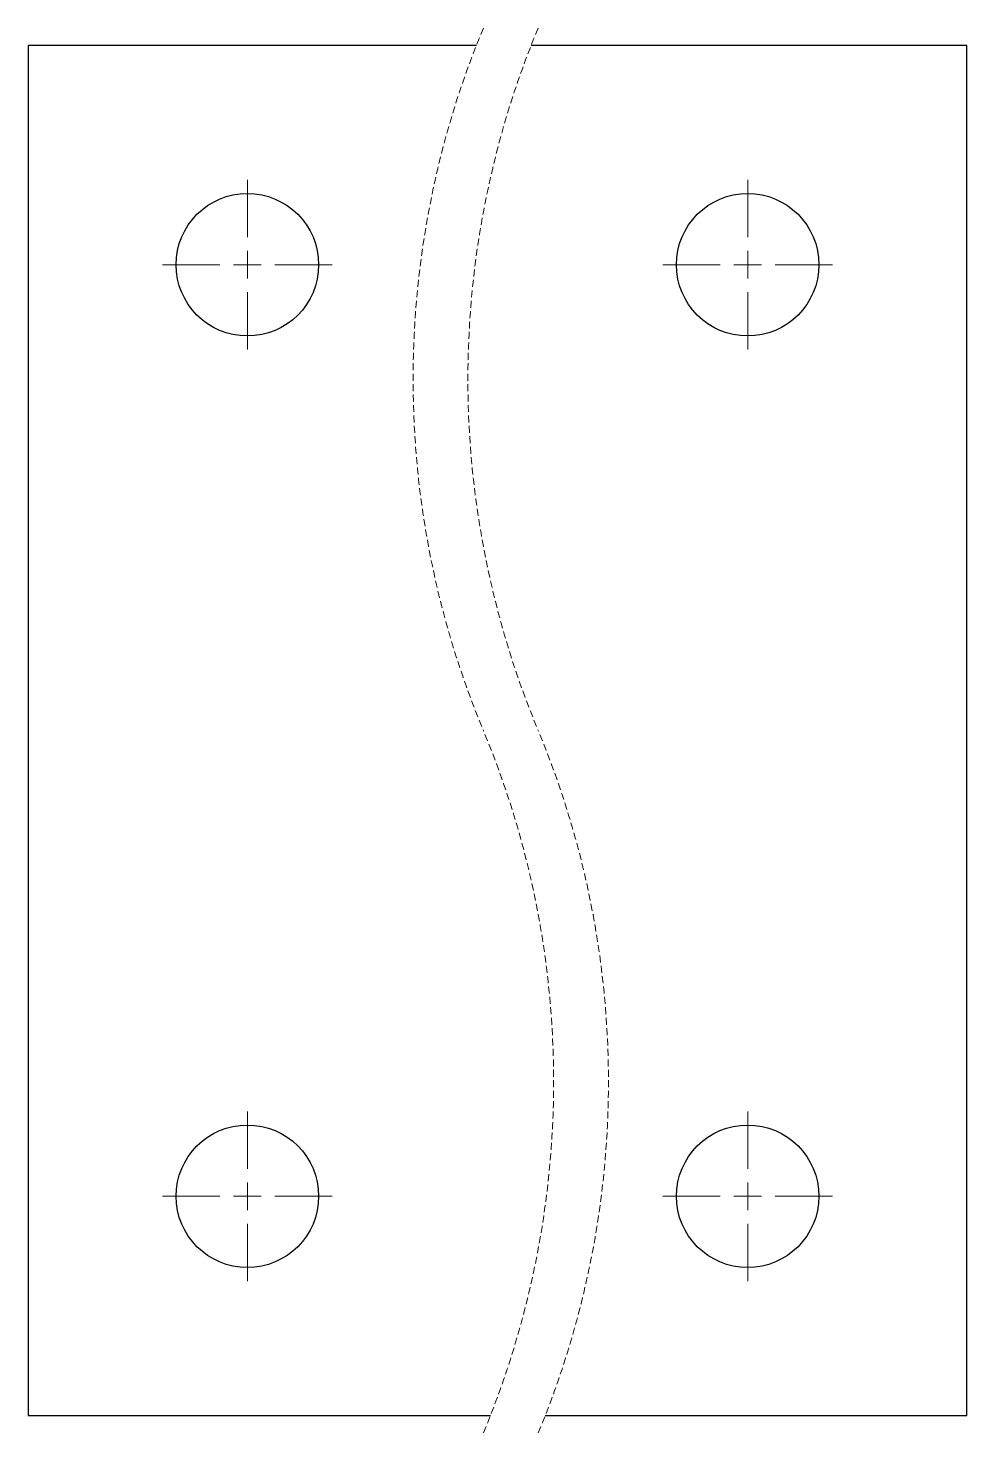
# Model space of a CAD drawing. Header units: millimetres. Extents: x 4181 to 4663, y 6224 to 6481.
# Drawn here: x 4180.9 to 4352.2, y 6224.2 to 6480.5 of the extents above; entities outside this region: 4.
import ezdxf

# ---------------------------------------------------------------- set-up
doc = ezdxf.new("R2010")
doc.units = ezdxf.units.MM
doc.linetypes.add('HIDDEN', pattern=[1.905, 1.27, -0.635])

# ---------------------------------------------------------------- blocks, each defined once
blk = doc.blocks.new('SW_CENTERMARKSYMBOL_0')
at = {"color": 0, "linetype": 'Continuous', "lineweight": 18}
for p, q in [((0, 5), (0, 15.5)), ((-5, 0), (-15.5, 0)), ((0, 0), (-2.5, 0)), ((0, 0), (0, 2.5)), ((0, 0), (0, -2.5)), ((0, 0), (2.5, 0)), ((5, 0), (15.5, 0)), ((0, -5), (0, -15.5))]:
    blk.add_line(p, q, dxfattribs=at)
blk = doc.blocks.new('SW_CENTERMARKSYMBOL_1')
at = {"color": 0, "linetype": 'Continuous', "lineweight": 18}
for p, q in [((0, 5), (0, 15.5)), ((-5, 0), (-15.5, 0)), ((0, 0), (-2.5, 0)), ((0, 0), (0, 2.5)), ((0, 0), (0, -2.5)), ((0, 0), (2.5, 0)), ((5, 0), (15.5, 0)), ((0, -5), (0, -15.5))]:
    blk.add_line(p, q, dxfattribs=at)
blk = doc.blocks.new('SW_CENTERMARKSYMBOL_2')
at = {"color": 0, "linetype": 'Continuous', "lineweight": 18}
for p, q in [((0, 5), (0, 15.5)), ((-5, 0), (-15.5, 0)), ((0, 0), (-2.5, 0)), ((0, 0), (0, 2.5)), ((0, 0), (0, -2.5)), ((0, 0), (2.5, 0)), ((5, 0), (15.5, 0)), ((0, -5), (0, -15.5))]:
    blk.add_line(p, q, dxfattribs=at)
blk = doc.blocks.new('SW_CENTERMARKSYMBOL_3')
at = {"color": 0, "linetype": 'Continuous', "lineweight": 18}
for p, q in [((0, 5), (0, 15.5)), ((-5, 0), (-15.5, 0)), ((0, 0), (-2.5, 0)), ((0, 0), (0, 2.5)), ((0, 0), (0, -2.5)), ((0, 0), (2.5, 0)), ((5, 0), (15.5, 0)), ((0, -5), (0, -15.5))]:
    blk.add_line(p, q, dxfattribs=at)

msp = doc.modelspace()

# ---------------------------------------------------------------- linework, layer by layer
at = {"color": 7, "linetype": 'Continuous', "lineweight": 25}
for p, q in [((4180.88, 6477.36), (4180.88, 6227.36)), ((4262.66, 6477.36), (4180.88, 6477.36)), ((4352.16, 6477.36), (4272.66, 6477.36)), ((4352.16, 6227.36), (4352.16, 6477.36)), ((4643.37, 6227.36), (4643.37, 6477.36)), ((4643.37, 6477.36), (4663.37, 6477.36)), ((4663.37, 6227.36), (4663.37, 6477.36)), ((4180.88, 6227.36), (4265.23, 6227.36)), ((4275.23, 6227.36), (4352.16, 6227.36)), ((4643.37, 6227.36), (4663.37, 6227.36))]:
    msp.add_line(p, q, dxfattribs=at)
for centre in [(4220.88, 6437.36), (4312.16, 6437.36), (4220.88, 6267.36), (4312.16, 6267.36)]:
    msp.add_circle(centre, 13, dxfattribs=at)
at = {"color": 7, "linetype": 'HIDDEN', "lineweight": 18}
for centre, start, end in [((4417.75, 6416.45), 157.3801, 202.6199), ((4427.75, 6416.45), 157.3801, 202.6199), ((4110.13, 6288.27), 337.3801, 22.6199), ((4120.13, 6288.27), 337.3801, 22.6199)]:
    msp.add_arc(centre, 166.63, start, end, dxfattribs=at)

# ---------------------------------------------------------------- block references
at = {"color": 7, "linetype": 'Continuous', "lineweight": 18}
for name, p in [('SW_CENTERMARKSYMBOL_3', (4220.88, 6437.36)), ('SW_CENTERMARKSYMBOL_1', (4312.16, 6437.36)), ('SW_CENTERMARKSYMBOL_2', (4220.88, 6267.36)), ('SW_CENTERMARKSYMBOL_0', (4312.16, 6267.36))]:
    msp.add_blockref(name, p, dxfattribs=at)

doc.saveas('drawing.dxf')
